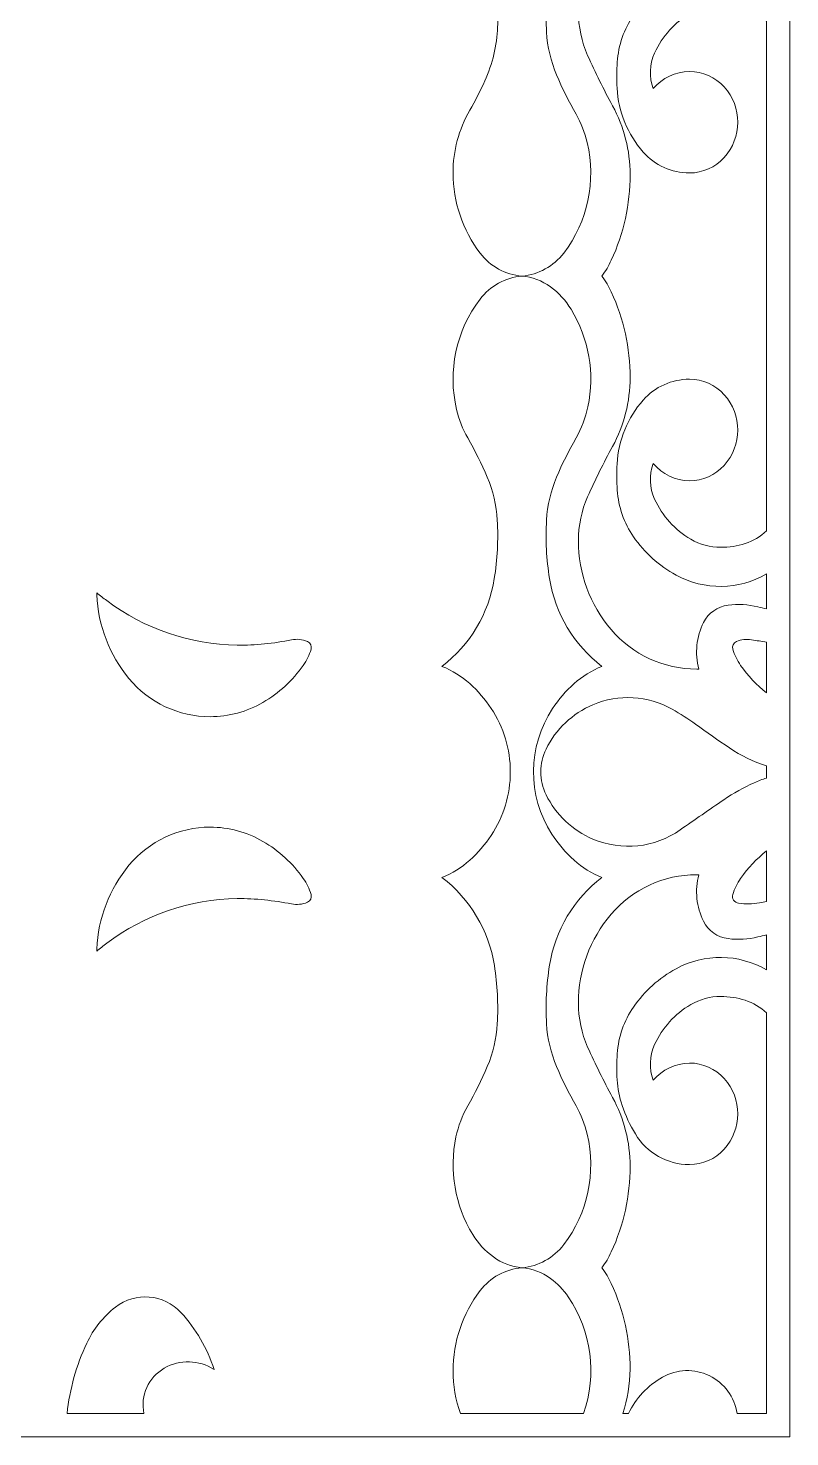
# Model space of a CAD drawing. Header units: centimetres. Extents: x -10.1 to 9, y -10.7 to 5.6.
# Drawn here: x -5.63 to -1.21, y -10.74 to -2.57 of the extents above; entities that cross this region are included whole.
import ezdxf

# ---------------------------------------------------------------- set-up
doc = ezdxf.new("R2010")
doc.units = ezdxf.units.CM
doc.header["$MEASUREMENT"] = 0

msp = doc.modelspace()

# ---------------------------------------------------------------- linework, layer by layer
at = {"lineweight": 9}
for points, knots in [([(-1.20849, -10.74215), (-1.20849, -10.74215), (-10.05421, -10.74215), (-10.05421, -10.74215), (-10.05421, -10.74215), (-10.05421, -10.74215), (-10.05421, 5.60715), (-10.05421, 5.60715), (-10.05421, 5.60715), (-10.05421, 5.60715), (-1.20849, 5.60715), (-1.20849, 5.60715), (-1.20849, 5.60715), (-1.20849, 5.60715), (-1.20849, -10.74215), (-1.20849, -10.74215)], [0, 0, 0, 0, 0.2, 0.2, 0.2, 0.2, 0.4, 0.4, 0.4, 0.4, 0.6, 0.6, 0.6, 0.6, 1, 1, 1, 1]), ([(-2.83162, -1.12884), (-2.83161, -1.25987), (-2.87032, -1.38805), (-2.94282, -1.49719), (-2.94282, -1.49719), (-2.97803, -1.55019), (-3.01982, -1.59853), (-3.06717, -1.64104), (-3.06717, -1.64104), (-3.1147, -1.68371), (-3.16943, -1.71764), (-3.22878, -1.74124), (-3.22878, -1.74124), (-3.12023, -1.82425), (-3.03535, -1.93437), (-2.98269, -2.06047), (-2.98269, -2.06047), (-2.93042, -2.18566), (-2.9035, -2.32003), (-2.90349, -2.45569), (-2.90349, -2.45569), (-2.90349, -2.49037), (-2.90413, -2.52506), (-2.90541, -2.55972), (-2.90541, -2.55972), (-2.9094, -2.66824), (-2.93465, -2.77498), (-2.97968, -2.8738), (-2.97968, -2.8738), (-3.00618, -2.93196), (-3.03539, -2.98884), (-3.06721, -3.04426), (-3.06721, -3.04426), (-3.1307, -3.15486), (-3.16411, -3.28009), (-3.1641, -3.40762), (-3.1641, -3.40762), (-3.16409, -3.57587), (-3.10879, -3.73935), (-3.0066, -3.87301), (-3.0066, -3.87301), (-2.94811, -3.94951), (-2.8602, -3.99783), (-2.76427, -4.00615), (-2.76427, -4.00615), (-2.66797, -3.99778), (-2.57973, -3.94925), (-2.52113, -3.87237), (-2.52113, -3.87237), (-2.38203, -3.68987), (-2.33203, -3.45483), (-2.38496, -3.23154), (-2.38496, -3.23154), (-2.39866, -3.17374), (-2.42057, -3.11822), (-2.45004, -3.06665), (-2.45004, -3.06665), (-2.49221, -2.99288), (-2.53, -2.91668), (-2.56322, -2.83847), (-2.56322, -2.83847), (-2.59665, -2.75975), (-2.61626, -2.67583), (-2.62117, -2.59044), (-2.62117, -2.59044), (-2.62771, -2.47686), (-2.62193, -2.36288), (-2.60394, -2.25054), (-2.60394, -2.25054), (-2.57155, -2.04813), (-2.4626, -1.86577), (-2.29977, -1.74124), (-2.29977, -1.74124), (-2.35912, -1.71764), (-2.41384, -1.68371), (-2.46136, -1.64104), (-2.46136, -1.64104), (-2.51098, -1.5965), (-2.55444, -1.54552), (-2.59058, -1.48949), (-2.59058, -1.48949), (-2.73403, -1.26726), (-2.732, -0.98085), (-2.5857, -0.76047), (-2.5857, -0.76047), (-2.55049, -0.70747), (-2.50871, -0.65912), (-2.46137, -0.6166), (-2.46137, -0.6166), (-2.41385, -0.57392), (-2.35912, -0.53999), (-2.29977, -0.51639), (-2.29977, -0.51639), (-2.46264, -0.39193), (-2.57155, -0.20954), (-2.60396, -0.00714), (-2.60396, -0.00714), (-2.62194, 0.10521), (-2.62771, 0.2192), (-2.62117, 0.33279), (-2.62117, 0.33279), (-2.61626, 0.41817), (-2.59665, 0.50209), (-2.56321, 0.58081), (-2.56321, 0.58081), (-2.53, 0.65902), (-2.4922, 0.73522), (-2.45004, 0.80899), (-2.45004, 0.80899), (-2.41777, 0.86547), (-2.39452, 0.92663), (-2.38113, 0.99029), (-2.38113, 0.99029), (-2.34031, 1.18445), (-2.37519, 1.38675), (-2.47877, 1.55597), (-2.47877, 1.55597), (-2.50986, 1.60678), (-2.55055, 1.65101), (-2.5986, 1.68621), (-2.5986, 1.68621), (-2.6471, 1.72173), (-2.70438, 1.74327), (-2.76427, 1.74846), (-2.76427, 1.74846), (-2.86055, 1.74009), (-2.94878, 1.69156), (-3.00736, 1.61469), (-3.00736, 1.61469), (-3.14644, 1.43217), (-3.19644, 1.19715), (-3.14354, 0.97387), (-3.14354, 0.97387), (-3.12986, 0.91607), (-3.10794, 0.86055), (-3.07845, 0.80899), (-3.07845, 0.80899), (-3.0363, 0.73522), (-2.99851, 0.65902), (-2.96531, 0.58081), (-2.96531, 0.58081), (-2.93188, 0.50209), (-2.91228, 0.41817), (-2.90737, 0.33279), (-2.90737, 0.33279), (-2.90083, 0.2192), (-2.90661, 0.10522), (-2.92459, -0.00712), (-2.92459, -0.00712), (-2.95697, -0.20953), (-3.06594, -0.39189), (-3.22878, -0.51639), (-3.22878, -0.51639), (-3.16942, -0.53998), (-3.1147, -0.57392), (-3.06717, -0.6166), (-3.06717, -0.6166), (-3.01982, -0.65912), (-2.97803, -0.70747), (-2.94282, -0.76047), (-2.94282, -0.76047), (-2.87031, -0.86962), (-2.83162, -0.99781), (-2.83162, -1.12884)], [0, 0, 0, 0, 0.0238095, 0.0238095, 0.0238095, 0.0238095, 0.047619, 0.047619, 0.047619, 0.047619, 0.0714286, 0.0714286, 0.0714286, 0.0714286, 0.0952381, 0.0952381, 0.0952381, 0.0952381, 0.1190476, 0.1190476, 0.1190476, 0.1190476, 0.1428571, 0.1428571, 0.1428571, 0.1428571, 0.1666667, 0.1666667, 0.1666667, 0.1666667, 0.1904762, 0.1904762, 0.1904762, 0.1904762, 0.2142857, 0.2142857, 0.2142857, 0.2142857, 0.2380952, 0.2380952, 0.2380952, 0.2380952, 0.2619048, 0.2619048, 0.2619048, 0.2619048, 0.2857143, 0.2857143, 0.2857143, 0.2857143, 0.3095238, 0.3095238, 0.3095238, 0.3095238, 0.3333333, 0.3333333, 0.3333333, 0.3333333, 0.3571429, 0.3571429, 0.3571429, 0.3571429, 0.3809524, 0.3809524, 0.3809524, 0.3809524, 0.4047619, 0.4047619, 0.4047619, 0.4047619, 0.4285714, 0.4285714, 0.4285714, 0.4285714, 0.452381, 0.452381, 0.452381, 0.452381, 0.4761905, 0.4761905, 0.4761905, 0.4761905, 0.5, 0.5, 0.5, 0.5, 0.5238095, 0.5238095, 0.5238095, 0.5238095, 0.547619, 0.547619, 0.547619, 0.547619, 0.5714286, 0.5714286, 0.5714286, 0.5714286, 0.5952381, 0.5952381, 0.5952381, 0.5952381, 0.6190476, 0.6190476, 0.6190476, 0.6190476, 0.6428571, 0.6428571, 0.6428571, 0.6428571, 0.6666667, 0.6666667, 0.6666667, 0.6666667, 0.6904762, 0.6904762, 0.6904762, 0.6904762, 0.7142857, 0.7142857, 0.7142857, 0.7142857, 0.7380952, 0.7380952, 0.7380952, 0.7380952, 0.7619048, 0.7619048, 0.7619048, 0.7619048, 0.7857143, 0.7857143, 0.7857143, 0.7857143, 0.8095238, 0.8095238, 0.8095238, 0.8095238, 0.8333333, 0.8333333, 0.8333333, 0.8333333, 0.8571429, 0.8571429, 0.8571429, 0.8571429, 0.8809524, 0.8809524, 0.8809524, 0.8809524, 0.9047619, 0.9047619, 0.9047619, 0.9047619, 0.9285714, 0.9285714, 0.9285714, 0.9285714, 0.952381, 0.952381, 0.952381, 0.952381, 1, 1, 1, 1]), ([(-2.29971, -4.00615), (-2.27838, -4.03487), (-2.26008, -4.06572), (-2.24509, -4.0982), (-2.24509, -4.0982), (-2.17321, -4.254), (-2.13599, -4.42361), (-2.13598, -4.59519), (-2.13598, -4.59519), (-2.13598, -4.73475), (-2.171, -4.87213), (-2.23778, -4.99467), (-2.23778, -4.99467), (-2.28975, -5.09002), (-2.33807, -5.18731), (-2.38264, -5.28634), (-2.38264, -5.28634), (-2.41806, -5.36708), (-2.43634, -5.45425), (-2.43634, -5.54242), (-2.43634, -5.54242), (-2.43632, -5.73108), (-2.36921, -5.91347), (-2.24687, -6.05709), (-2.24687, -6.05709), (-2.12256, -6.20301), (-1.94067, -6.28706), (-1.74897, -6.28704), (-1.74897, -6.28704), (-1.74703, -6.28701), (-1.74509, -6.28694), (-1.74314, -6.28683), (-1.74314, -6.28683), (-1.74119, -6.28672), (-1.73924, -6.28663), (-1.73729, -6.28656), (-1.73729, -6.28656), (-1.76135, -6.19617), (-1.75138, -6.10002), (-1.70931, -6.01647), (-1.70931, -6.01647), (-1.68161, -5.96145), (-1.62834, -5.92376), (-1.56724, -5.9159), (-1.56724, -5.9159), (-1.5092, -5.90845), (-1.45026, -5.91182), (-1.39346, -5.92584), (-1.39346, -5.92584), (-1.37691, -5.92991), (-1.36028, -5.93363), (-1.34358, -5.93699), (-1.34358, -5.93699), (-1.34358, -5.93699), (-1.34358, -5.73491), (-1.34358, -5.73491), (-1.34358, -5.73491), (-1.50542, -5.82845), (-1.70447, -5.83086), (-1.86863, -5.74145), (-1.86863, -5.74145), (-1.96737, -5.68764), (-2.0522, -5.61148), (-2.11633, -5.51911), (-2.11633, -5.51911), (-2.17182, -5.43913), (-2.2044, -5.34544), (-2.21053, -5.24828), (-2.21053, -5.24828), (-2.21372, -5.19775), (-2.214, -5.14707), (-2.21138, -5.0965), (-2.21138, -5.0965), (-2.20428, -4.95931), (-2.15082, -4.82851), (-2.05986, -4.72558), (-2.05986, -4.72558), (-1.99194, -4.64871), (-1.89421, -4.60469), (-1.79163, -4.60467), (-1.79163, -4.60467), (-1.71452, -4.60466), (-1.64098, -4.63743), (-1.58938, -4.69472), (-1.58938, -4.69472), (-1.4844, -4.81119), (-1.4849, -4.98846), (-1.59025, -5.10459), (-1.59025, -5.10459), (-1.64178, -5.16136), (-1.71496, -5.19373), (-1.79163, -5.19374), (-1.79163, -5.19374), (-1.87288, -5.19242), (-1.94963, -5.15594), (-2.00199, -5.0938), (-2.00199, -5.0938), (-2.02626, -5.16119), (-2.0233, -5.23535), (-1.99368, -5.30057), (-1.99368, -5.30057), (-1.94945, -5.39798), (-1.87612, -5.47921), (-1.78371, -5.53311), (-1.78371, -5.53311), (-1.73088, -5.56393), (-1.67086, -5.58016), (-1.60971, -5.58016), (-1.60971, -5.58016), (-1.56143, -5.58016), (-1.51347, -5.57264), (-1.46752, -5.55788), (-1.46752, -5.55788), (-1.42126, -5.54301), (-1.37893, -5.51802), (-1.34358, -5.4847), (-1.34358, -5.4847), (-1.34358, -5.4847), (-1.34358, -2.52759), (-1.34358, -2.52759), (-1.34358, -2.52759), (-1.37893, -2.49426), (-1.42126, -2.46926), (-1.46751, -2.45441), (-1.46751, -2.45441), (-1.51347, -2.43965), (-1.56143, -2.43213), (-1.60971, -2.43213), (-1.60971, -2.43213), (-1.67086, -2.43214), (-1.73089, -2.44836), (-1.78371, -2.47918), (-1.78371, -2.47918), (-1.87611, -2.53309), (-1.94946, -2.61431), (-1.99368, -2.71172), (-1.99368, -2.71172), (-2.02329, -2.77695), (-2.02628, -2.8511), (-2.00199, -2.91849), (-2.00199, -2.91849), (-1.94964, -2.85634), (-1.87288, -2.81989), (-1.79163, -2.81855), (-1.79163, -2.81855), (-1.71451, -2.81854), (-1.64095, -2.8513), (-1.58934, -2.90861), (-1.58934, -2.90861), (-1.48434, -3.02509), (-1.48486, -3.2024), (-1.59027, -3.31851), (-1.59027, -3.31851), (-1.64181, -3.37525), (-1.71498, -3.40761), (-1.79163, -3.40762), (-1.79163, -3.40762), (-1.89421, -3.40763), (-1.99192, -3.36356), (-2.05986, -3.28671), (-2.05986, -3.28671), (-2.15084, -3.18379), (-2.20426, -3.05297), (-2.21138, -2.91578), (-2.21138, -2.91578), (-2.214, -2.86522), (-2.21371, -2.81453), (-2.21053, -2.764), (-2.21053, -2.764), (-2.20441, -2.66684), (-2.17181, -2.57316), (-2.11633, -2.49318), (-2.11633, -2.49318), (-2.05221, -2.40079), (-1.96736, -2.32462), (-1.86862, -2.2708), (-1.86862, -2.2708), (-1.7045, -2.18131), (-1.50543, -2.18387), (-1.34358, -2.27739), (-1.34358, -2.27739), (-1.34358, -2.27739), (-1.34358, -2.07528), (-1.34358, -2.07528), (-1.34358, -2.07528), (-1.36029, -2.07862), (-1.37692, -2.08233), (-1.39346, -2.08642), (-1.39346, -2.08642), (-1.45026, -2.10044), (-1.5092, -2.10382), (-1.56723, -2.09637), (-1.56723, -2.09637), (-1.62833, -2.08854), (-1.68159, -2.05083), (-1.70931, -1.99582), (-1.70931, -1.99582), (-1.75139, -1.91229), (-1.76134, -1.81615), (-1.73729, -1.72577), (-1.73729, -1.72577), (-1.73924, -1.72567), (-1.74119, -1.72556), (-1.74314, -1.72543), (-1.74314, -1.72543), (-1.74508, -1.72531), (-1.74703, -1.72523), (-1.74897, -1.7252), (-1.74897, -1.7252), (-1.94068, -1.72523), (-2.12261, -1.80921), (-2.24688, -1.95518), (-2.24688, -1.95518), (-2.36919, -2.09883), (-2.43636, -2.2812), (-2.43634, -2.46987), (-2.43634, -2.46987), (-2.43634, -2.55802), (-2.41806, -2.64519), (-2.38264, -2.72591), (-2.38264, -2.72591), (-2.33808, -2.82494), (-2.28977, -2.92223), (-2.23779, -3.01758), (-2.23779, -3.01758), (-2.17099, -3.14011), (-2.13599, -3.27751), (-2.13598, -3.41707), (-2.13598, -3.41707), (-2.13598, -3.58868), (-2.17323, -3.75831), (-2.24512, -3.91414), (-2.24512, -3.91414), (-2.2601, -3.94661), (-2.27839, -3.97745), (-2.29971, -4.00615)], [0, 0, 0, 0, 0.0166667, 0.0166667, 0.0166667, 0.0166667, 0.0333333, 0.0333333, 0.0333333, 0.0333333, 0.05, 0.05, 0.05, 0.05, 0.0666667, 0.0666667, 0.0666667, 0.0666667, 0.0833333, 0.0833333, 0.0833333, 0.0833333, 0.1, 0.1, 0.1, 0.1, 0.1166667, 0.1166667, 0.1166667, 0.1166667, 0.1333333, 0.1333333, 0.1333333, 0.1333333, 0.15, 0.15, 0.15, 0.15, 0.1666667, 0.1666667, 0.1666667, 0.1666667, 0.1833333, 0.1833333, 0.1833333, 0.1833333, 0.2, 0.2, 0.2, 0.2, 0.2166667, 0.2166667, 0.2166667, 0.2166667, 0.2333333, 0.2333333, 0.2333333, 0.2333333, 0.25, 0.25, 0.25, 0.25, 0.2666667, 0.2666667, 0.2666667, 0.2666667, 0.2833333, 0.2833333, 0.2833333, 0.2833333, 0.3, 0.3, 0.3, 0.3, 0.3166667, 0.3166667, 0.3166667, 0.3166667, 0.3333333, 0.3333333, 0.3333333, 0.3333333, 0.35, 0.35, 0.35, 0.35, 0.3666667, 0.3666667, 0.3666667, 0.3666667, 0.3833333, 0.3833333, 0.3833333, 0.3833333, 0.4, 0.4, 0.4, 0.4, 0.4166667, 0.4166667, 0.4166667, 0.4166667, 0.4333333, 0.4333333, 0.4333333, 0.4333333, 0.45, 0.45, 0.45, 0.45, 0.4666667, 0.4666667, 0.4666667, 0.4666667, 0.4833333, 0.4833333, 0.4833333, 0.4833333, 0.5, 0.5, 0.5, 0.5, 0.5166667, 0.5166667, 0.5166667, 0.5166667, 0.5333333, 0.5333333, 0.5333333, 0.5333333, 0.55, 0.55, 0.55, 0.55, 0.5666667, 0.5666667, 0.5666667, 0.5666667, 0.5833333, 0.5833333, 0.5833333, 0.5833333, 0.6, 0.6, 0.6, 0.6, 0.6166667, 0.6166667, 0.6166667, 0.6166667, 0.6333333, 0.6333333, 0.6333333, 0.6333333, 0.65, 0.65, 0.65, 0.65, 0.6666667, 0.6666667, 0.6666667, 0.6666667, 0.6833333, 0.6833333, 0.6833333, 0.6833333, 0.7, 0.7, 0.7, 0.7, 0.7166667, 0.7166667, 0.7166667, 0.7166667, 0.7333333, 0.7333333, 0.7333333, 0.7333333, 0.75, 0.75, 0.75, 0.75, 0.7666667, 0.7666667, 0.7666667, 0.7666667, 0.7833333, 0.7833333, 0.7833333, 0.7833333, 0.8, 0.8, 0.8, 0.8, 0.8166667, 0.8166667, 0.8166667, 0.8166667, 0.8333333, 0.8333333, 0.8333333, 0.8333333, 0.85, 0.85, 0.85, 0.85, 0.8666667, 0.8666667, 0.8666667, 0.8666667, 0.8833333, 0.8833333, 0.8833333, 0.8833333, 0.9, 0.9, 0.9, 0.9, 0.9166667, 0.9166667, 0.9166667, 0.9166667, 0.9333333, 0.9333333, 0.9333333, 0.9333333, 0.95, 0.95, 0.95, 0.95, 0.9666667, 0.9666667, 0.9666667, 0.9666667, 1, 1, 1, 1]), ([(-2.83162, -6.88344), (-2.83161, -7.01447), (-2.87032, -7.14265), (-2.94282, -7.25179), (-2.94282, -7.25179), (-2.97803, -7.3048), (-3.01982, -7.35314), (-3.06717, -7.39566), (-3.06717, -7.39566), (-3.1147, -7.43833), (-3.16943, -7.47227), (-3.22878, -7.49587), (-3.22878, -7.49587), (-3.06545, -7.62077), (-2.95638, -7.80387), (-2.92421, -8.00695), (-2.92421, -8.00695), (-2.90652, -8.11872), (-2.90087, -8.23209), (-2.90736, -8.34506), (-2.90736, -8.34506), (-2.91227, -8.43044), (-2.93188, -8.51435), (-2.9653, -8.59307), (-2.9653, -8.59307), (-2.99851, -8.67127), (-3.0363, -8.74747), (-3.07845, -8.82124), (-3.07845, -8.82124), (-3.11053, -8.87736), (-3.13369, -8.93811), (-3.1471, -9.00135), (-3.1471, -9.00135), (-3.18833, -9.19588), (-3.15354, -9.39868), (-3.04975, -9.56828), (-3.04975, -9.56828), (-3.01866, -9.61909), (-2.97797, -9.66332), (-2.92993, -9.69852), (-2.92993, -9.69852), (-2.88143, -9.73404), (-2.82415, -9.75558), (-2.76427, -9.76078), (-2.76427, -9.76078), (-2.66797, -9.7524), (-2.57973, -9.70387), (-2.52113, -9.627), (-2.52113, -9.627), (-2.38203, -9.44449), (-2.33203, -9.20945), (-2.38497, -8.98617), (-2.38497, -8.98617), (-2.39867, -8.92836), (-2.42058, -8.87283), (-2.45004, -8.82124), (-2.45004, -8.82124), (-2.4922, -8.74747), (-2.53, -8.67128), (-2.56322, -8.59307), (-2.56322, -8.59307), (-2.59665, -8.51436), (-2.61626, -8.43044), (-2.62117, -8.34506), (-2.62117, -8.34506), (-2.62771, -8.23148), (-2.62193, -8.11751), (-2.60394, -8.00518), (-2.60394, -8.00518), (-2.57154, -7.80277), (-2.46259, -7.62041), (-2.29977, -7.49587), (-2.29977, -7.49587), (-2.35912, -7.47227), (-2.41384, -7.43833), (-2.46136, -7.39565), (-2.46136, -7.39565), (-2.51097, -7.35111), (-2.55443, -7.30014), (-2.59058, -7.24411), (-2.59058, -7.24411), (-2.73404, -7.02188), (-2.73201, -6.73547), (-2.5857, -6.5151), (-2.5857, -6.5151), (-2.55049, -6.46209), (-2.5087, -6.41374), (-2.46136, -6.37122), (-2.46136, -6.37122), (-2.41384, -6.32854), (-2.35912, -6.29459), (-2.29977, -6.27098), (-2.29977, -6.27098), (-2.46264, -6.14654), (-2.57155, -5.96416), (-2.60396, -5.76177), (-2.60396, -5.76177), (-2.62194, -5.64942), (-2.62771, -5.53543), (-2.62117, -5.42184), (-2.62117, -5.42184), (-2.61626, -5.33646), (-2.59665, -5.25255), (-2.56322, -5.17383), (-2.56322, -5.17383), (-2.53, -5.09562), (-2.49221, -5.01943), (-2.45004, -4.94566), (-2.45004, -4.94566), (-2.41778, -4.88918), (-2.39453, -4.82802), (-2.38114, -4.76437), (-2.38114, -4.76437), (-2.3403, -4.5702), (-2.37518, -4.36789), (-2.47877, -4.19865), (-2.47877, -4.19865), (-2.50986, -4.14785), (-2.55056, -4.10362), (-2.5986, -4.06841), (-2.5986, -4.06841), (-2.64709, -4.03289), (-2.70438, -4.01135), (-2.76427, -4.00615), (-2.76427, -4.00615), (-2.86055, -4.01453), (-2.94879, -4.06306), (-3.00737, -4.13994), (-3.00737, -4.13994), (-3.14644, -4.32246), (-3.19644, -4.55748), (-3.14354, -4.78076), (-3.14354, -4.78076), (-3.12985, -4.83857), (-3.10794, -4.89409), (-3.07845, -4.94566), (-3.07845, -4.94566), (-3.03629, -5.01943), (-2.99851, -5.09563), (-2.9653, -5.17383), (-2.9653, -5.17383), (-2.93188, -5.25255), (-2.91228, -5.33647), (-2.90737, -5.42184), (-2.90737, -5.42184), (-2.90083, -5.53543), (-2.90661, -5.64941), (-2.92459, -5.76175), (-2.92459, -5.76175), (-2.95697, -5.96415), (-3.06594, -6.14649), (-3.22878, -6.27098), (-3.22878, -6.27098), (-3.16943, -6.29459), (-3.1147, -6.32854), (-3.06717, -6.37122), (-3.06717, -6.37122), (-3.01983, -6.41374), (-2.97804, -6.46209), (-2.94282, -6.5151), (-2.94282, -6.5151), (-2.87031, -6.62423), (-2.83162, -6.75242), (-2.83162, -6.88344)], [0, 0, 0, 0, 0.0238095, 0.0238095, 0.0238095, 0.0238095, 0.047619, 0.047619, 0.047619, 0.047619, 0.0714286, 0.0714286, 0.0714286, 0.0714286, 0.0952381, 0.0952381, 0.0952381, 0.0952381, 0.1190476, 0.1190476, 0.1190476, 0.1190476, 0.1428571, 0.1428571, 0.1428571, 0.1428571, 0.1666667, 0.1666667, 0.1666667, 0.1666667, 0.1904762, 0.1904762, 0.1904762, 0.1904762, 0.2142857, 0.2142857, 0.2142857, 0.2142857, 0.2380952, 0.2380952, 0.2380952, 0.2380952, 0.2619048, 0.2619048, 0.2619048, 0.2619048, 0.2857143, 0.2857143, 0.2857143, 0.2857143, 0.3095238, 0.3095238, 0.3095238, 0.3095238, 0.3333333, 0.3333333, 0.3333333, 0.3333333, 0.3571429, 0.3571429, 0.3571429, 0.3571429, 0.3809524, 0.3809524, 0.3809524, 0.3809524, 0.4047619, 0.4047619, 0.4047619, 0.4047619, 0.4285714, 0.4285714, 0.4285714, 0.4285714, 0.452381, 0.452381, 0.452381, 0.452381, 0.4761905, 0.4761905, 0.4761905, 0.4761905, 0.5, 0.5, 0.5, 0.5, 0.5238095, 0.5238095, 0.5238095, 0.5238095, 0.547619, 0.547619, 0.547619, 0.547619, 0.5714286, 0.5714286, 0.5714286, 0.5714286, 0.5952381, 0.5952381, 0.5952381, 0.5952381, 0.6190476, 0.6190476, 0.6190476, 0.6190476, 0.6428571, 0.6428571, 0.6428571, 0.6428571, 0.6666667, 0.6666667, 0.6666667, 0.6666667, 0.6904762, 0.6904762, 0.6904762, 0.6904762, 0.7142857, 0.7142857, 0.7142857, 0.7142857, 0.7380952, 0.7380952, 0.7380952, 0.7380952, 0.7619048, 0.7619048, 0.7619048, 0.7619048, 0.7857143, 0.7857143, 0.7857143, 0.7857143, 0.8095238, 0.8095238, 0.8095238, 0.8095238, 0.8333333, 0.8333333, 0.8333333, 0.8333333, 0.8571429, 0.8571429, 0.8571429, 0.8571429, 0.8809524, 0.8809524, 0.8809524, 0.8809524, 0.9047619, 0.9047619, 0.9047619, 0.9047619, 0.9285714, 0.9285714, 0.9285714, 0.9285714, 0.952381, 0.952381, 0.952381, 0.952381, 1, 1, 1, 1]), ([(-5.17492, -5.88951), (-4.95596, -6.05345), (-4.69099, -6.14404), (-4.41749, -6.14834), (-4.41749, -6.14834), (-4.31149, -6.14833), (-4.20577, -6.13786), (-4.10183, -6.11706), (-4.10183, -6.11706), (-4.07091, -6.11087), (-4.03883, -6.11429), (-4.00991, -6.12685), (-4.00991, -6.12685), (-3.99252, -6.13439), (-3.9835, -6.15375), (-3.98886, -6.17192), (-3.98886, -6.17192), (-3.99873, -6.20534), (-4.01399, -6.23693), (-4.03402, -6.26544), (-4.03402, -6.26544), (-4.09563, -6.35306), (-4.17549, -6.42635), (-4.26804, -6.48026), (-4.26804, -6.48026), (-4.36113, -6.53449), (-4.467, -6.56306), (-4.57473, -6.56307), (-4.57473, -6.56307), (-4.75688, -6.56309), (-4.92968, -6.48187), (-5.046, -6.34169), (-5.046, -6.34169), (-5.1598, -6.20452), (-5.22527, -6.03357), (-5.23227, -5.85548), (-5.23227, -5.85548), (-5.23243, -5.85147), (-5.23265, -5.84746), (-5.23293, -5.84345), (-5.23293, -5.84345), (-5.21404, -5.85936), (-5.19469, -5.87472), (-5.17492, -5.88951)], [0, 0, 0, 0, 0.0833333, 0.0833333, 0.0833333, 0.0833333, 0.1666667, 0.1666667, 0.1666667, 0.1666667, 0.25, 0.25, 0.25, 0.25, 0.3333333, 0.3333333, 0.3333333, 0.3333333, 0.4166667, 0.4166667, 0.4166667, 0.4166667, 0.5, 0.5, 0.5, 0.5, 0.5833333, 0.5833333, 0.5833333, 0.5833333, 0.6666667, 0.6666667, 0.6666667, 0.6666667, 0.75, 0.75, 0.75, 0.75, 0.8333333, 0.8333333, 0.8333333, 0.8333333, 1, 1, 1, 1]), ([(-1.34358, -6.13075), (-1.37271, -6.12627), (-1.40179, -6.12149), (-1.43082, -6.11642), (-1.43082, -6.11642), (-1.46049, -6.11123), (-1.491, -6.11485), (-1.51862, -6.12685), (-1.51862, -6.12685), (-1.53602, -6.13442), (-1.54506, -6.15373), (-1.53967, -6.17193), (-1.53967, -6.17193), (-1.52979, -6.20535), (-1.51453, -6.23693), (-1.49449, -6.26544), (-1.49449, -6.26544), (-1.45215, -6.3257), (-1.40133, -6.3795), (-1.34358, -6.4252), (-1.34358, -6.4252), (-1.34358, -6.4252), (-1.34358, -6.13075), (-1.34358, -6.13075)], [0, 0, 0, 0, 0.1428571, 0.1428571, 0.1428571, 0.1428571, 0.2857143, 0.2857143, 0.2857143, 0.2857143, 0.4285714, 0.4285714, 0.4285714, 0.4285714, 0.5714286, 0.5714286, 0.5714286, 0.5714286, 0.7142857, 0.7142857, 0.7142857, 0.7142857, 1, 1, 1, 1]), ([(-2.65495, -6.88344), (-2.65495, -6.92935), (-2.64441, -6.97463), (-2.62413, -7.01582), (-2.62413, -7.01582), (-2.56721, -7.13141), (-2.47078, -7.2227), (-2.35222, -7.27315), (-2.35222, -7.27315), (-2.18525, -7.34418), (-1.9936, -7.32414), (-1.84504, -7.21996), (-1.84504, -7.21996), (-1.76084, -7.16093), (-1.67623, -7.10249), (-1.59123, -7.04464), (-1.59123, -7.04464), (-1.53566, -7.00682), (-1.47691, -6.97388), (-1.41566, -6.94621), (-1.41566, -6.94621), (-1.39221, -6.93567), (-1.36814, -6.92657), (-1.34358, -6.91898), (-1.34358, -6.91898), (-1.34358, -6.91898), (-1.34358, -6.84789), (-1.34358, -6.84789), (-1.34358, -6.84789), (-1.42031, -6.82414), (-1.49313, -6.78915), (-1.55963, -6.7441), (-1.55963, -6.7441), (-1.62578, -6.69928), (-1.69127, -6.65351), (-1.7561, -6.6068), (-1.7561, -6.6068), (-1.79974, -6.57525), (-1.8451, -6.54615), (-1.89196, -6.51963), (-1.89196, -6.51963), (-2.03305, -6.43983), (-2.2031, -6.43022), (-2.35222, -6.49374), (-2.35222, -6.49374), (-2.47077, -6.5442), (-2.56724, -6.63546), (-2.62413, -6.75106), (-2.62413, -6.75106), (-2.64441, -6.79225), (-2.65496, -6.83753), (-2.65495, -6.88344)], [0, 0, 0, 0, 0.0714286, 0.0714286, 0.0714286, 0.0714286, 0.1428571, 0.1428571, 0.1428571, 0.1428571, 0.2142857, 0.2142857, 0.2142857, 0.2142857, 0.2857143, 0.2857143, 0.2857143, 0.2857143, 0.3571429, 0.3571429, 0.3571429, 0.3571429, 0.4285714, 0.4285714, 0.4285714, 0.4285714, 0.5, 0.5, 0.5, 0.5, 0.5714286, 0.5714286, 0.5714286, 0.5714286, 0.6428571, 0.6428571, 0.6428571, 0.6428571, 0.7142857, 0.7142857, 0.7142857, 0.7142857, 0.7857143, 0.7857143, 0.7857143, 0.7857143, 0.8571429, 0.8571429, 0.8571429, 0.8571429, 1, 1, 1, 1]), ([(-5.17492, -7.8774), (-4.95605, -7.71353), (-4.69087, -7.62293), (-4.41749, -7.61852), (-4.41749, -7.61852), (-4.31152, -7.61852), (-4.20579, -7.62901), (-4.10188, -7.64983), (-4.10188, -7.64983), (-4.07094, -7.65603), (-4.03885, -7.65262), (-4.00991, -7.64004), (-4.00991, -7.64004), (-3.99251, -7.63247), (-3.98347, -7.61315), (-3.98886, -7.59496), (-3.98886, -7.59496), (-3.99873, -7.56153), (-4.01398, -7.52995), (-4.03402, -7.50143), (-4.03402, -7.50143), (-4.09565, -7.41379), (-4.17546, -7.34054), (-4.26805, -7.28663), (-4.26805, -7.28663), (-4.36118, -7.2324), (-4.46696, -7.20384), (-4.57473, -7.20384), (-4.57473, -7.20384), (-4.75698, -7.20387), (-4.92965, -7.28492), (-5.046, -7.4252), (-5.046, -7.4252), (-5.15983, -7.56244), (-5.2253, -7.73323), (-5.23227, -7.9114), (-5.23227, -7.9114), (-5.23243, -7.91542), (-5.23265, -7.91944), (-5.23293, -7.92346), (-5.23293, -7.92346), (-5.21403, -7.90756), (-5.19469, -7.8922), (-5.17492, -7.8774)], [0, 0, 0, 0, 0.0833333, 0.0833333, 0.0833333, 0.0833333, 0.1666667, 0.1666667, 0.1666667, 0.1666667, 0.25, 0.25, 0.25, 0.25, 0.3333333, 0.3333333, 0.3333333, 0.3333333, 0.4166667, 0.4166667, 0.4166667, 0.4166667, 0.5, 0.5, 0.5, 0.5, 0.5833333, 0.5833333, 0.5833333, 0.5833333, 0.6666667, 0.6666667, 0.6666667, 0.6666667, 0.75, 0.75, 0.75, 0.75, 0.8333333, 0.8333333, 0.8333333, 0.8333333, 1, 1, 1, 1]), ([(-1.34358, -7.3417), (-1.40133, -7.38739), (-1.45215, -7.44118), (-1.49449, -7.50143), (-1.49449, -7.50143), (-1.51454, -7.52995), (-1.52979, -7.56153), (-1.53967, -7.59496), (-1.53967, -7.59496), (-1.54295, -7.60609), (-1.54121, -7.61811), (-1.5349, -7.62786), (-1.5349, -7.62786), (-1.52859, -7.6376), (-1.51841, -7.6441), (-1.50691, -7.64568), (-1.50691, -7.64568), (-1.46625, -7.65127), (-1.42498, -7.65037), (-1.3846, -7.64301), (-1.3846, -7.64301), (-1.37096, -7.64052), (-1.35729, -7.63824), (-1.34358, -7.63616), (-1.34358, -7.63616), (-1.34358, -7.63616), (-1.34358, -7.3417), (-1.34358, -7.3417)], [0, 0, 0, 0, 0.125, 0.125, 0.125, 0.125, 0.25, 0.25, 0.25, 0.25, 0.375, 0.375, 0.375, 0.375, 0.5, 0.5, 0.5, 0.5, 0.625, 0.625, 0.625, 0.625, 0.75, 0.75, 0.75, 0.75, 1, 1, 1, 1]), ([(-2.29971, -9.76078), (-2.27839, -9.78949), (-2.26009, -9.82033), (-2.24511, -9.85281), (-2.24511, -9.85281), (-2.17322, -10.00862), (-2.13599, -10.17824), (-2.13598, -10.34983), (-2.13598, -10.34983), (-2.13663, -10.43725), (-2.15103, -10.52405), (-2.17863, -10.60701), (-2.17863, -10.60701), (-2.17863, -10.60701), (-2.14562, -10.60701), (-2.14562, -10.60701), (-2.14562, -10.60701), (-2.10289, -10.51829), (-2.03405, -10.4447), (-1.94839, -10.39614), (-1.94839, -10.39614), (-1.86468, -10.34854), (-1.76291, -10.34518), (-1.67625, -10.38715), (-1.67625, -10.38715), (-1.58959, -10.42912), (-1.529, -10.51182), (-1.51444, -10.60701), (-1.51444, -10.60701), (-1.51444, -10.60701), (-1.34358, -10.60701), (-1.34358, -10.60701), (-1.34358, -10.60701), (-1.34358, -10.60701), (-1.34358, -8.28221), (-1.34358, -8.28221), (-1.34358, -8.28221), (-1.37893, -8.24888), (-1.42126, -8.22388), (-1.46751, -8.20902), (-1.46751, -8.20902), (-1.51347, -8.19426), (-1.56143, -8.18674), (-1.60971, -8.18674), (-1.60971, -8.18674), (-1.67086, -8.18675), (-1.73089, -8.20297), (-1.78371, -8.23379), (-1.78371, -8.23379), (-1.87612, -8.2877), (-1.94947, -8.36893), (-1.99368, -8.46636), (-1.99368, -8.46636), (-2.02328, -8.5316), (-2.02627, -8.60575), (-2.00199, -8.67314), (-2.00199, -8.67314), (-1.94966, -8.61096), (-1.87289, -8.5745), (-1.79163, -8.57317), (-1.79163, -8.57317), (-1.71451, -8.57316), (-1.64095, -8.60593), (-1.58934, -8.66324), (-1.58934, -8.66324), (-1.48435, -8.77973), (-1.48487, -8.95704), (-1.59026, -9.07316), (-1.59026, -9.07316), (-1.64181, -9.12991), (-1.71497, -9.16227), (-1.79163, -9.16228), (-1.79163, -9.16228), (-1.92025, -9.1623), (-2.03952, -9.09468), (-2.10567, -8.98438), (-2.10567, -8.98438), (-2.13705, -8.93201), (-2.16287, -8.8765), (-2.18268, -8.81875), (-2.18268, -8.81875), (-2.1991, -8.77088), (-2.20876, -8.72095), (-2.21138, -8.67041), (-2.21138, -8.67041), (-2.214, -8.61984), (-2.21371, -8.56916), (-2.21053, -8.51862), (-2.21053, -8.51862), (-2.20441, -8.42147), (-2.17182, -8.3278), (-2.11633, -8.24782), (-2.11633, -8.24782), (-2.05222, -8.15542), (-1.96737, -8.07926), (-1.86863, -8.02544), (-1.86863, -8.02544), (-1.70451, -7.93597), (-1.50546, -7.93851), (-1.34358, -8.03198), (-1.34358, -8.03198), (-1.34358, -8.03198), (-1.34358, -7.82992), (-1.34358, -7.82992), (-1.34358, -7.82992), (-1.36028, -7.83326), (-1.37691, -7.83697), (-1.39346, -7.84104), (-1.39346, -7.84104), (-1.45026, -7.85506), (-1.5092, -7.85843), (-1.56724, -7.85099), (-1.56724, -7.85099), (-1.62834, -7.84316), (-1.6816, -7.80544), (-1.70931, -7.75043), (-1.70931, -7.75043), (-1.75139, -7.66689), (-1.76133, -7.57074), (-1.73729, -7.48035), (-1.73729, -7.48035), (-1.73924, -7.48028), (-1.74119, -7.48019), (-1.74314, -7.48007), (-1.74314, -7.48007), (-1.74509, -7.47996), (-1.74703, -7.47989), (-1.74897, -7.47986), (-1.74897, -7.47986), (-1.94067, -7.47989), (-2.1226, -7.56386), (-2.24687, -7.70981), (-2.24687, -7.70981), (-2.36919, -7.85345), (-2.43636, -8.03582), (-2.43634, -8.22448), (-2.43634, -8.22448), (-2.43634, -8.31264), (-2.41806, -8.39982), (-2.38264, -8.48055), (-2.38264, -8.48055), (-2.33808, -8.57958), (-2.28976, -8.67686), (-2.23779, -8.77221), (-2.23779, -8.77221), (-2.17099, -8.89474), (-2.13599, -9.03213), (-2.13598, -9.17168), (-2.13598, -9.17168), (-2.13598, -9.3433), (-2.17324, -9.51295), (-2.24514, -9.66878), (-2.24514, -9.66878), (-2.26011, -9.70124), (-2.2784, -9.73207), (-2.29971, -9.76078)], [0, 0, 0, 0, 0.025, 0.025, 0.025, 0.025, 0.05, 0.05, 0.05, 0.05, 0.075, 0.075, 0.075, 0.075, 0.1, 0.1, 0.1, 0.1, 0.125, 0.125, 0.125, 0.125, 0.15, 0.15, 0.15, 0.15, 0.175, 0.175, 0.175, 0.175, 0.2, 0.2, 0.2, 0.2, 0.225, 0.225, 0.225, 0.225, 0.25, 0.25, 0.25, 0.25, 0.275, 0.275, 0.275, 0.275, 0.3, 0.3, 0.3, 0.3, 0.325, 0.325, 0.325, 0.325, 0.35, 0.35, 0.35, 0.35, 0.375, 0.375, 0.375, 0.375, 0.4, 0.4, 0.4, 0.4, 0.425, 0.425, 0.425, 0.425, 0.45, 0.45, 0.45, 0.45, 0.475, 0.475, 0.475, 0.475, 0.5, 0.5, 0.5, 0.5, 0.525, 0.525, 0.525, 0.525, 0.55, 0.55, 0.55, 0.55, 0.575, 0.575, 0.575, 0.575, 0.6, 0.6, 0.6, 0.6, 0.625, 0.625, 0.625, 0.625, 0.65, 0.65, 0.65, 0.65, 0.675, 0.675, 0.675, 0.675, 0.7, 0.7, 0.7, 0.7, 0.725, 0.725, 0.725, 0.725, 0.75, 0.75, 0.75, 0.75, 0.775, 0.775, 0.775, 0.775, 0.8, 0.8, 0.8, 0.8, 0.825, 0.825, 0.825, 0.825, 0.85, 0.85, 0.85, 0.85, 0.875, 0.875, 0.875, 0.875, 0.9, 0.9, 0.9, 0.9, 0.925, 0.925, 0.925, 0.925, 0.95, 0.95, 0.95, 0.95, 1, 1, 1, 1]), ([(-2.76427, -9.76078), (-2.8602, -9.7691), (-2.94814, -9.81738), (-3.00661, -9.89389), (-3.00661, -9.89389), (-3.10877, -10.02756), (-3.16411, -10.19102), (-3.1641, -10.35925), (-3.1641, -10.35925), (-3.1641, -10.44366), (-3.14972, -10.52743), (-3.12155, -10.60701), (-3.12155, -10.60701), (-3.12155, -10.60701), (-2.40697, -10.60701), (-2.40697, -10.60701), (-2.40697, -10.60701), (-2.32666, -10.38013), (-2.3593, -10.12875), (-2.49506, -9.93004), (-2.49506, -9.93004), (-2.52326, -9.88875), (-2.55827, -9.85256), (-2.5986, -9.82301), (-2.5986, -9.82301), (-2.64709, -9.78749), (-2.70438, -9.76596), (-2.76427, -9.76078)], [0, 0, 0, 0, 0.125, 0.125, 0.125, 0.125, 0.25, 0.25, 0.25, 0.25, 0.375, 0.375, 0.375, 0.375, 0.5, 0.5, 0.5, 0.5, 0.625, 0.625, 0.625, 0.625, 0.75, 0.75, 0.75, 0.75, 1, 1, 1, 1]), ([(-4.9592, -10.60701), (-4.98047, -10.50298), (-4.93262, -10.39695), (-4.84064, -10.34392), (-4.84064, -10.34392), (-4.75077, -10.29211), (-4.63937, -10.29493), (-4.55216, -10.35111), (-4.55216, -10.35111), (-4.59128, -10.22842), (-4.65668, -10.11579), (-4.74385, -10.02101), (-4.74385, -10.02101), (-4.84325, -9.91305), (-5.00863, -9.89929), (-5.12428, -9.98962), (-5.12428, -9.98962), (-5.19562, -10.04529), (-5.25279, -10.117), (-5.29115, -10.19896), (-5.29115, -10.19896), (-5.35145, -10.32779), (-5.39015, -10.46561), (-5.40572, -10.60701), (-5.40572, -10.60701), (-5.40572, -10.60701), (-4.9592, -10.60701), (-4.9592, -10.60701)], [0, 0, 0, 0, 0.125, 0.125, 0.125, 0.125, 0.25, 0.25, 0.25, 0.25, 0.375, 0.375, 0.375, 0.375, 0.5, 0.5, 0.5, 0.5, 0.625, 0.625, 0.625, 0.625, 0.75, 0.75, 0.75, 0.75, 1, 1, 1, 1])]:
    msp.add_open_spline(points, degree=3, knots=knots, dxfattribs=at)

doc.saveas('drawing.dxf')
